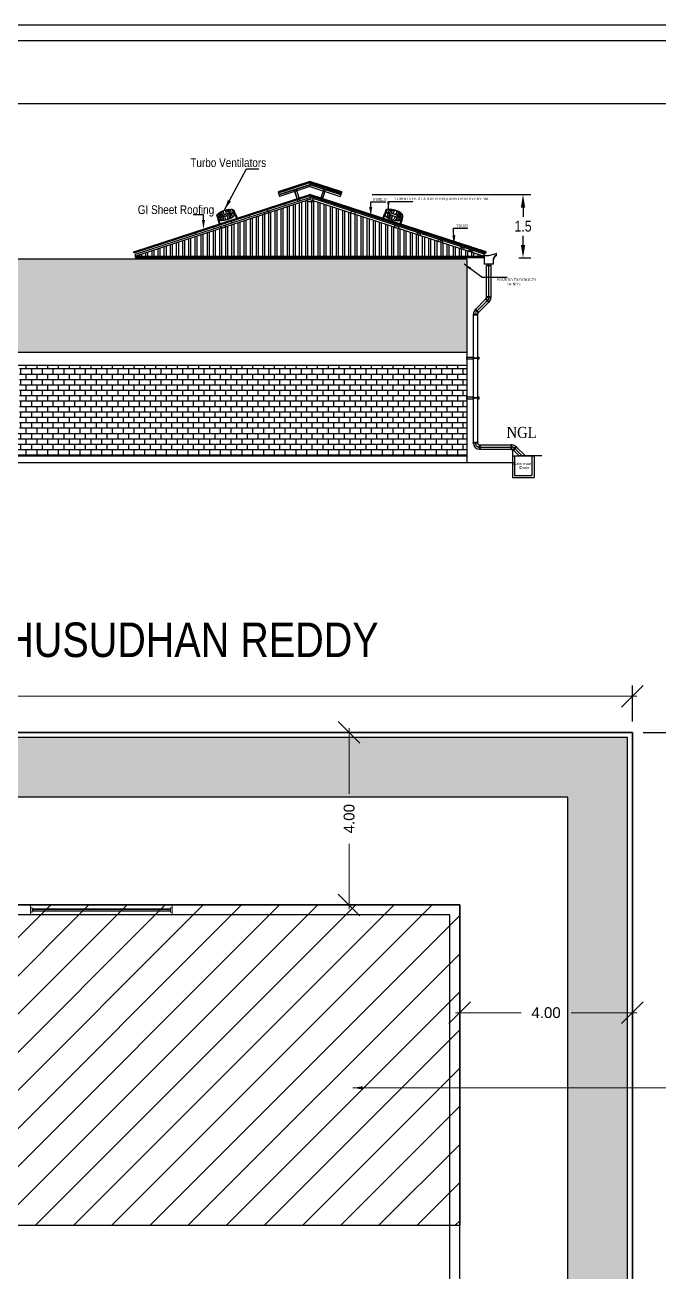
# Model space of a CAD drawing. Header units: metres. Extents: x 25391 to 25818, y 51852 to 52034.
# Drawn here: x 25421.95 to 25436.64, y 51942.91 to 51971.82 of the extents above; entities that cross this region are included whole.
import ezdxf

# ---------------------------------------------------------------- set-up
doc = ezdxf.new("R2010")
doc.units = ezdxf.units.M
doc.header["$MEASUREMENT"] = 0
doc.linetypes.add('1', pattern=[0])
doc.linetypes.add('CENTER2', pattern=[28.575, 19.05, -3.175, 3.175, -3.175])
doc.layers.get('0').update_dxf_attribs({"true_color": 0xffffff})
doc.layers.add('__BN_BuildingPlan', color=52, linetype='Continuous', true_color=0xbdbd00)
for name, color, linetype in [('_Room', 72, 'Continuous'), ('CENTER', 1, 'CENTER2'), ('DIM', 4, 'Continuous'), ('h', 7, 'Continuous'), ('legend', 7, 'Continuous'), ('pipe', 8, 'Continuous')]:
    doc.layers.add(name, color=color, linetype=linetype)
doc.layers.add('TEXT', color=7, linetype='1', lineweight=13)
doc.layers.add('WINDOWS', color=1, linetype='Continuous', lineweight=15)
doc.styles.add('arial', font='ARIALN.TTF')
doc.styles.add('K', font='calibri.ttf')
doc.styles.add('PreDCRFont', font='arial.ttf', dxfattribs={"height": 0.25})
doc.styles.get("Standard").update_dxf_attribs({"font": 'swissc.ttf'})
doc.styles.add('STYLE2', font='GARA.TTF', dxfattribs={"width": 1.1, "height": 7.5})
doc.dimstyles.new('asn', dxfattribs={"dimscale": 0.5, "dimtxt": 1, "dimasz": 1, "dimexe": 0.1, "dimexo": 0.1, "dimgap": 0.09, "dimtad": 0, "dimtoh": 1, "dimzin": 0, "dimdsep": 46, "dimtxsty": 'arial', "dimcen": 0.09, "dimadec": 0, "dimazin": 0, "dimtfac": 1, "dimtofl": 0, "dimtmove": 2, "dimatfit": 3, "dimfxl": 1, "dimfxlon": 1, "dimtolj": 1, "dimtzin": 0, "dimarcsym": 0})
doc.dimstyles.new('PDCR-PLOT-INT', dxfattribs={"dimtxt": 0.25, "dimasz": 0.23, "dimexe": 0.25, "dimexo": 0.25, "dimgap": 0.25, "dimtad": 0, "dimzin": 0, "dimdsep": 46, "dimtxsty": 'PreDCRFont', "dimblk": 'OBLIQUE', "dimcen": 0.5, "dimdle": 0.1, "dimadec": 0, "dimazin": 0, "dimtfac": 1, "dimtix": 1, "dimtofl": 0, "dimtmove": 1, "dimatfit": 1, "dimfxl": 1, "dimtolj": 1, "dimtzin": 0, "dimlwd": 15, "dimarcsym": 0})
doc.dimstyles.get("Standard").update_dxf_attribs({"dimtxt": 0.18, "dimasz": 0.18, "dimexe": 0.18, "dimexo": 0.0625, "dimgap": 0.09, "dimtad": 0, "dimtih": 1, "dimtoh": 1, "dimzin": 0, "dimdsep": 46, "dimtxsty": 'Standard', "dimcen": 0.09, "dimadec": 0, "dimazin": 0, "dimtfac": 1, "dimtofl": 0, "dimtmove": 0, "dimatfit": 3, "dimfxl": 1, "dimtolj": 1, "dimtzin": 0, "dimarcsym": 0})
doc.dimstyles.new('STANDARD$0', dxfattribs={"dimscale": 0, "dimtxt": 1, "dimasz": 2.5, "dimexe": 1, "dimexo": 1, "dimgap": 1, "dimtad": 1, "dimdec": 4, "dimzin": 0, "dimdsep": 46, "dimtxsty": 'K', "dimcen": 10, "dimclrd": 7, "dimclre": 7, "dimclrt": 256, "dimadec": 0, "dimazin": 0, "dimtfac": 1, "dimtdec": 4, "dimtofl": 0, "dimtmove": 2, "dimatfit": 3, "dimfxl": 1, "dimtolj": 2, "dimtzin": 0, "dimarcsym": 0})
pattern_1 = [(0, (102.10251, 5.72815), (0, 0.125), []), (90, (102.1025, 5.72815), (-0.25, 2e-17), [0.125, -0.125]), (90, (102.2275, 5.72815), (-0.25, 2e-17), [-0.125, 0.125])]

# ---------------------------------------------------------------- blocks, each defined once
blk = doc.blocks.new('_Oblique')
at = {"color": 0, "linetype": 'ByBlock', "lineweight": -2}
blk.add_line((-0.5, -0.5), (0.5, 0.5), dxfattribs=at)
blk = doc.blocks.new('*D20')
at = {"color": 0, "lineweight": -2, "ltscale": 2, "transparency": 16777216}
for p, q in [((25429.413, 51955.422), (25429.207, 51955.422)), ((25429.413, 51951.422), (25429.207, 51951.422))]:
    blk.add_line(p, q, dxfattribs=at)
at = {"color": 0, "lineweight": 15, "ltscale": 2, "transparency": 16777216}
for p, q in [((25429.457, 51955.522), (25429.457, 51954.002)), ((25429.457, 51951.322), (25429.457, 51952.843))]:
    blk.add_line(p, q, dxfattribs=at)
at = {"layer": 'Defpoints', "color": 0, "ltscale": 2, "transparency": 16777216}
for p in [(25429.457, 51955.422), (25429.663, 51955.422), (25429.663, 51951.422)]:
    blk.add_point(p, dxfattribs=at)
at = {"color": 0, "lineweight": 15, "ltscale": 2, "transparency": 16777216, "xscale": 0.5, "yscale": 0.5, "zscale": 0.5}
for p, rotation in [((25429.457, 51955.422), 90), ((25429.457, 51951.422), 270)]:
    blk.add_blockref('_Oblique', p, dxfattribs=dict(at, rotation=rotation))
at = {"color": 0, "ltscale": 2, "transparency": 16777216, "insert": (25429.457, 51953.422), "char_height": 0.25, "attachment_point": 5, "rotation": 90, "style": 'PreDCRFont'}
blk.add_mtext('\\A1;4.00', dxfattribs=at)
blk = doc.blocks.new('*D21')
at = {"color": 0, "lineweight": -2, "ltscale": 2, "transparency": 16777216}
for p, q in [((25432.02, 51949.134), (25432.02, 51949.175)), ((25436.02, 51949.134), (25436.02, 51949.175))]:
    blk.add_line(p, q, dxfattribs=at)
at = {"color": 0, "lineweight": 15, "ltscale": 2, "transparency": 16777216}
for p, q in [((25431.92, 51948.925), (25433.441, 51948.925)), ((25436.12, 51948.925), (25434.6, 51948.925))]:
    blk.add_line(p, q, dxfattribs=at)
at = {"layer": 'Defpoints', "color": 0, "ltscale": 2, "transparency": 16777216}
for p in [(25432.02, 51948.884), (25436.02, 51948.925), (25436.02, 51948.884)]:
    blk.add_point(p, dxfattribs=at)
at = {"color": 0, "lineweight": 15, "ltscale": 2, "transparency": 16777216, "xscale": 0.5, "yscale": 0.5, "zscale": 0.5, "rotation": 180}
blk.add_blockref('_Oblique', (25432.02, 51948.925), dxfattribs=at)
at = {"color": 0, "lineweight": 15, "ltscale": 2, "transparency": 16777216, "xscale": 0.5, "yscale": 0.5, "zscale": 0.5}
blk.add_blockref('_Oblique', (25436.02, 51948.925), dxfattribs=at)
at = {"color": 0, "ltscale": 2, "transparency": 16777216, "insert": (25434.02, 51948.925), "char_height": 0.25, "attachment_point": 5, "style": 'PreDCRFont'}
blk.add_mtext('\\A1;4.00', dxfattribs=at)
blk = doc.blocks.new('*D23')
at = {"color": 0, "lineweight": -2, "ltscale": 2, "transparency": 16777216}
for p, q in [((25436.27, 51955.422), (25437.918, 51955.422)), ((25436.27, 51864.022), (25437.918, 51864.022))]:
    blk.add_line(p, q, dxfattribs=at)
at = {"color": 0, "lineweight": 15, "ltscale": 2, "transparency": 16777216}
for p, q in [((25437.668, 51955.522), (25437.668, 51910.394)), ((25437.668, 51863.922), (25437.668, 51909.051))]:
    blk.add_line(p, q, dxfattribs=at)
at = {"layer": 'Defpoints', "color": 0, "ltscale": 2, "transparency": 16777216}
for p in [(25436.02, 51955.422), (25437.668, 51955.422), (25436.02, 51864.022)]:
    blk.add_point(p, dxfattribs=at)
at = {"color": 0, "lineweight": 15, "ltscale": 2, "transparency": 16777216, "xscale": 0.5, "yscale": 0.5, "zscale": 0.5}
for p, rotation in [((25437.668, 51955.422), 90), ((25437.668, 51864.022), 270)]:
    blk.add_blockref('_Oblique', p, dxfattribs=dict(at, rotation=rotation))
at = {"color": 0, "ltscale": 2, "transparency": 16777216, "insert": (25437.668, 51909.722), "char_height": 0.25, "attachment_point": 5, "rotation": 90, "style": 'PreDCRFont'}
blk.add_mtext('\\A1;91.40', dxfattribs=at)
blk = doc.blocks.new('*D24')
at = {"color": 0, "lineweight": -2, "ltscale": 2, "transparency": 16777216}
for p, q in [((25405.54, 51955.672), (25405.54, 51956.51)), ((25436.02, 51955.672), (25436.02, 51956.51))]:
    blk.add_line(p, q, dxfattribs=at)
at = {"color": 0, "lineweight": 15, "ltscale": 2, "transparency": 16777216}
for p, q in [((25405.44, 51956.26), (25420.108, 51956.26)), ((25436.12, 51956.26), (25421.452, 51956.26))]:
    blk.add_line(p, q, dxfattribs=at)
at = {"layer": 'Defpoints', "color": 0, "ltscale": 2, "transparency": 16777216}
for p in [(25405.54, 51956.26), (25405.54, 51955.422), (25436.02, 51955.422)]:
    blk.add_point(p, dxfattribs=at)
at = {"color": 0, "lineweight": 15, "ltscale": 2, "transparency": 16777216, "xscale": 0.5, "yscale": 0.5, "zscale": 0.5, "rotation": 180}
blk.add_blockref('_Oblique', (25405.54, 51956.26), dxfattribs=at)
at = {"color": 0, "lineweight": 15, "ltscale": 2, "transparency": 16777216, "xscale": 0.5, "yscale": 0.5, "zscale": 0.5}
blk.add_blockref('_Oblique', (25436.02, 51956.26), dxfattribs=at)
at = {"color": 0, "ltscale": 2, "transparency": 16777216, "insert": (25420.78, 51956.26), "char_height": 0.25, "attachment_point": 5, "style": 'PreDCRFont'}
blk.add_mtext('\\A1;30.48', dxfattribs=at)
blk = doc.blocks.new('A$C6EE64318')
at = {"layer": 'TEXT', "color": 142, "lineweight": -3, "ltscale": 0.1}
for points in [[(-9300, -2917), (0, 105), (0, 0), (-9300, -3022)], [(9300, -2917), (0, 105), (0, 0), (9300, -3022)]]:
    blk.add_lwpolyline(points, close=True, dxfattribs=at)
for points in [[(-9300, -2923), (0, 99)], [(9300, -2923), (0, 99)]]:
    blk.add_lwpolyline(points, dxfattribs=at)
blk = doc.blocks.new('A$C4118134A')
for points in [[(0, 0), (30, 95), (-17, 110), (-17, 109, 0.414214), (-15, 104), (15, 91, -0.354119), (21, 80), (1, 19, -0.414214), (-10, 13), (-42, 19, 0.354119), (-47, 16), (-48, 15)], [(0, 0), (30, 95), (78, 80), (78, 79, -0.414214), (72, 76), (41, 83, 0.354119), (29, 77), (10, 16, 0.414214), (16, 4), (45, -9, -0.354119), (48, -14), (48, -15)]]:
    blk.add_lwpolyline(points, format="xyb", close=True)
blk = doc.blocks.new('*D40')
at = {"color": 0, "lineweight": -2, "transparency": 16777216}
for p, q in [((25429.988, 51967.887), (25433.666, 51967.887)), ((25433.486, 51967.587), (25433.486, 51967.371)), ((25433.486, 51966.718), (25433.486, 51966.934)), ((25433.389, 51966.418), (25433.666, 51966.418))]:
    blk.add_line(p, q, dxfattribs=at)
at = {"color": 0, "transparency": 16777216}
for points in [[(25433.436, 51967.587), (25433.536, 51967.587), (25433.486, 51967.887)], [(25433.436, 51966.718), (25433.536, 51966.718), (25433.486, 51966.418)]]:
    blk.add_solid(points, dxfattribs=at)
at = {"layer": 'Defpoints', "color": 0, "transparency": 16777216}
for p in [(25429.925, 51967.887, -45.108), (25433.486, 51967.887), (25433.326, 51966.418, -45.108)]:
    blk.add_point(p, dxfattribs=at)
at = {"color": 0, "transparency": 16777216, "insert": (25433.486, 51967.152), "char_height": 0.25, "attachment_point": 5}
blk.add_mtext('\\A1;1.5', dxfattribs=at)
blk = doc.blocks.new('GRTS')
at = {"color": 240, "true_color": 0xed1f24}
for p, q in [((1877.96, 850.88), (1877.96, 850.48)), ((1879.74, 850.88), (1879.74, 850.48))]:
    blk.add_line(p, q, dxfattribs=at)
for centre, start, end in [((1878.35, 850.82), 136.2016, 216.2619), ((1878.35, 850.54), 143.7381, 223.7984), ((1878.51, 850.88), 138.0529, 216.2619), ((1878.51, 850.48), 143.7381, 221.9471), ((1878.66, 850.92), 138.6583, 216.2619), ((1878.66, 850.44), 143.7381, 221.3417), ((1878.81, 850.94), 139.0076, 216.2619), ((1878.81, 850.42), 143.7381, 220.9924), ((1878.99, 850.96), 139.2842, 216.2619), ((1878.99, 850.41), 143.7381, 220.7158), ((1878.63, 850.96), 323.7381, 41.1911), ((1878.63, 850.41), 318.8089, 36.2619), ((1878.81, 850.94), 323.7381, 43.7984), ((1878.81, 850.42), 316.2016, 36.2619), ((1878.96, 850.92), 323.7381, 43.7984), ((1878.96, 850.44), 316.2016, 36.2619), ((1879.12, 850.9), 323.7381, 43.7984), ((1879.12, 850.47), 316.2016, 36.2619), ((1879.33, 850.83), 323.7381, 43.7984), ((1879.33, 850.53), 316.2016, 36.2619)]:
    blk.add_arc(centre, 0.321, start, end, dxfattribs=at)
for centre in [(1878.85, 850.88), (1878.85, 850.48)]:
    blk.add_ellipse(centre, major_axis=(0.891, 0), ratio=0.322668, dxfattribs=at)

msp = doc.modelspace()

# ---------------------------------------------------------------- hatches: boundary and pattern name
h = msp.add_hatch()
h.set_pattern_fill('ANSI32', color=0, scale=0.38, angle=45)
h.set_pattern_definition([(90, (-14925.97942, -17028.88095), (-0.1425, 0), []), (90, (-14925.93192, -17028.83345), (-0.1425, 0), [])])
h.paths.add_polyline_path([(25426.49306, 51967.10284), (25426.59216, 51967.13504), (25427.50218, 51967.43193), (25427.50254, 51967.43083), (25427.60164, 51967.46304), (25428.4823, 51967.7516), (25428.4823, 51967.7359), (25428.49588, 51967.71771), (25428.54764, 51967.71771), (25428.59939, 51967.71771), (25428.61298, 51967.7359), (25428.61298, 51967.75178), (25429.4944, 51967.46539), (25429.49363, 51967.46304), (25429.59274, 51967.43083), (25430.50334, 51967.13575), (25430.50311, 51967.13504), (25430.60221, 51967.10284), (25431.02858, 51966.96486), (25431.02841, 51966.96436), (25431.10274, 51966.94021), (25431.51331, 51966.80752), (25431.5131, 51966.80687), (25431.6122, 51966.77467), (25432.03832, 51966.63736), (25432.03798, 51966.63633), (25432.11231, 51966.61218), (25432.23131, 51966.57416), (25432.23112, 51966.57357), (25432.30545, 51966.54942), (25432.58554, 51966.46102), (25424.50973, 51966.46102), (25424.78906, 51966.55178), (25424.78982, 51966.54942), (25424.86415, 51966.57357), (25425.48294, 51966.77507), (25425.48307, 51966.77467), (25425.58217, 51966.80687), (25426.49282, 51967.10356)])
h = msp.add_hatch()
h.set_pattern_fill('BRICK', color=8, scale=0.5)
h.set_pattern_definition(pattern_1)
h.paths.add_polyline_path([(25418.90782, 51966.39763), (25411.20482, 51966.39763), (25411.20482, 51964.22821), (25418.90782, 51964.22821)])
h.paths.add_polyline_path([(25432.18482, 51966.39763), (25418.90782, 51966.39763), (25418.90782, 51964.22821), (25432.18482, 51964.22821)])
h = msp.add_hatch()
h.set_pattern_fill('BRICK', color=8, scale=0.5)
h.set_pattern_definition(pattern_1)
h.paths.add_polyline_path([(25432.18482, 51961.82821), (25432.18482, 51963.92821), (25421.82187, 51963.92821), (25421.82187, 51962.42821), (25418.54017, 51962.42821), (25418.54017, 51963.92821), (25415.12741, 51963.92821), (25415.12741, 51961.82821)])
at = {"ltscale": 2}
h = msp.add_hatch(dxfattribs=at)
h.set_pattern_fill('GRASS', color=256, scale=0.5)
h.set_pattern_definition([(90, (101.93812, 13.0772), (-0.3535533905, 0.3535533905), [0.09375, -0.6133567815]), (45, (101.9381, 13.0772), (-0.3535533906, 0.3535533906), [0.09375, -0.40625]), (135, (101.9381, 13.0772), (-0.3535533906, -0.3535533906), [0.09375, -0.40625])])
h.paths.add_polyline_path([(25407.15544, 51955.30734), (25407.15544, 51915.52869), (25408.54044, 51915.52901), (25408.54044, 51953.92234), (25434.52044, 51953.92234), (25434.52044, 51915.53511), (25435.90544, 51915.53543), (25435.90544, 51955.30734)])
h.paths.add_polyline_path([(25417.83324, 51954.43646), (25419.77635, 51954.43646), (25419.77635, 51954.77898), (25417.83324, 51954.77898)], flags=24)
at = {"layer": 'h', "ltscale": 2, "transparency": 33554687}
h = msp.add_hatch(dxfattribs=at)
h.set_pattern_fill('ANSI31', scale=5)
h.paths.add_polyline_path([(25411.04044, 51951.42234), (25432.02044, 51951.42234), (25432.02044, 51943.9936), (25411.04044, 51943.9936)])

# ---------------------------------------------------------------- linework, layer by layer
at = {"color": 11, "true_color": 0xf27172}
msp.add_line((25392.76661, 51969.99681), (25534.85041, 51969.99681), dxfattribs=at)
at = {"color": 0}
for p, q in [((25429.28556, 51967.94738), (25429.25202, 51967.84414)), ((25429.95782, 51967.49524), (25429.9617, 51967.71859)), ((25429.9617, 51967.71859), (25430.30844, 51967.71859)), ((25426.08634, 51967.414), (25425.84772, 51967.414)), ((25426.08246, 51967.19066), (25426.08634, 51967.414)), ((25431.87708, 51967.1077), (25432.20167, 51967.1077)), ((25431.88451, 51966.83634), (25431.87708, 51967.1077)), ((25432.59145, 51966.47313), (25432.69145, 51966.47313)), ((25432.59145, 51966.27904), (25432.79145, 51966.27904)), ((25432.64243, 51966.27904), (25432.64592, 51966.2442)), ((25432.69145, 51966.47313), (25432.86188, 51966.52273)), ((25432.74183, 51966.27904), (25432.73835, 51966.2442)), ((25432.79145, 51966.35412), (25432.79145, 51966.27904))]:
    msp.add_line(p, q, dxfattribs=at)
at = {"color": 0, "lineweight": 40}
for p, q in [((25426.81592, 51967.43363), (25426.86081, 51967.31553)), ((25430.27936, 51967.43363), (25430.23446, 51967.31553)), ((25426.42063, 51967.3059), (25426.46552, 51967.1878)), ((25430.67464, 51967.3059), (25430.62975, 51967.1878))]:
    msp.add_line(p, q, dxfattribs=at)
at = {"ltscale": 2}
for p, q in [((25411.20482, 51966.39763), (25432.18482, 51966.39763)), ((25432.18482, 51966.39763), (25432.18482, 51961.67821)), ((25432.18482, 51964.22821), (25411.20482, 51964.22821)), ((25432.18482, 51963.92821), (25411.20482, 51963.92821)), ((25410.05362, 51961.67821), (25433.2418, 51961.67821)), ((25411.20482, 51961.82821), (25432.18482, 51961.82821))]:
    msp.add_line(p, q, dxfattribs=at)
at = {"color": 7, "ltscale": 2}
for p, q in [((25436.02044, 51955.42234), (25405.54044, 51955.42234)), ((25435.90544, 51955.30734), (25407.15544, 51955.30734)), ((25435.90544, 51870.23334), (25435.90544, 51955.30734)), ((25436.02044, 51864.02234), (25436.02044, 51955.42234)), ((25434.52044, 51953.92234), (25408.54044, 51953.92234)), ((25434.52044, 51871.61834), (25434.52044, 51953.92234)), ((25432.02044, 51951.42234), (25411.04044, 51951.42234)), ((25432.02044, 51877.61834), (25432.02044, 51951.42234)), ((25431.79044, 51951.19234), (25411.27044, 51951.19234)), ((25431.79044, 51900.34834), (25431.79044, 51951.19234))]:
    msp.add_line(p, q, dxfattribs=at)
at = {"color": 0}
for points in [[(25429.28556, 51967.94738), (25428.54764, 51968.18715), (25427.80971, 51967.94738), (25427.84325, 51967.84414)], [(25424.46631, 51966.56104), (25428.54764, 51967.88715)], [(25432.62896, 51966.53822), (25432.62896, 51966.56104), (25428.54764, 51967.88715)], [(25430.57744, 51967.14391), (25430.55574, 51967.14391)], [(25431.08218, 51966.97576), (25431.06047, 51966.97576)], [(25431.58692, 51966.81868), (25431.56521, 51966.81868)], [(25432.09166, 51966.6497), (25432.06995, 51966.6497)], [(25432.29582, 51966.57208), (25432.27684, 51966.59519)], [(25424.46631, 51966.53822), (25424.46631, 51966.56104)], [(25432.79736, 51966.35404), (25432.79736, 51966.27313), (25432.58554, 51966.27313)], [(25432.86188, 51966.52273), (25432.86188, 51966.48163)]]:
    msp.add_lwpolyline(points, dxfattribs=at)
at = {"color": 0, "lineweight": 40}
for points in [[(25428.54764, 51968.16432), (25427.81642, 51967.92673)], [(25428.54764, 51968.16432), (25429.27886, 51967.92673)], [(25428.54764, 51967.86432), (25424.46631, 51966.53822)], [(25428.54764, 51967.86432), (25432.62896, 51966.53822)]]:
    msp.add_lwpolyline(points, dxfattribs=at)
at = {"color": 7, "ltscale": 2}
for points in [[(25405.54044, 51955.42234), (25436.02044, 51955.42234), (25436.02044, 51864.02234), (25405.54044, 51864.02234)], [(25411.04044, 51951.42234), (25432.02044, 51951.42234), (25432.02044, 51943.9936), (25411.04044, 51943.9936)]]:
    msp.add_lwpolyline(points, close=True, dxfattribs=at)
at = {"color": 0}
msp.add_arc((25432.95167, 51966.34883), 0.16031, 124.0671, 178.110257, dxfattribs=at)
for points in [[(25429.99265, 51967.59974), (25429.92299, 51967.59974), (25429.95782, 51967.39075)], [(25426.11729, 51967.29515), (25426.04762, 51967.29515), (25426.08246, 51967.08616)], [(25431.91934, 51966.94084), (25431.84968, 51966.94084), (25431.88451, 51966.73185)]]:
    msp.add_solid(points, dxfattribs=at)
at = {"layer": '__BN_BuildingPlan'}
for p, q in [((25390.93849, 51971.81852), (25535.20898, 51971.81852)), ((25391.32186, 51971.46068), (25534.85041, 51971.46068))]:
    msp.add_line(p, q, dxfattribs=at)
at = {"layer": 'CENTER', "color": 0, "ltscale": 750}
for p, q in [((25432.69213, 51965.46253, 0.19882), (25432.69213, 51966.29193, 0.63918)), ((25432.38482, 51965.15522), (25432.69199, 51965.46239)), ((25432.48919, 51962.03321), (25433.21182, 51962.03321)), ((25433.28528, 51962.01132, -0.73437), (25433.46839, 51961.82821, -0.60906)), ((25433.925, 51961.82821), (25433.38045, 51961.82821, 0.31959))]:
    msp.add_line(p, q, dxfattribs=at)
for centre, start, end in [((25432.47449, 51962.12301, 0.31959), 180, 270), ((25433.22653, 51961.94342), 45, 90)]:
    msp.add_arc(centre, 0.0898, start, end, dxfattribs=at)
at = {"layer": 'DIM', "color": 0}
for p, q in [((25432.60587, 51966.55923), (25432.55291, 51966.56857)), ((25432.54191, 51966.56086), (25432.5393, 51966.54609)), ((25432.5393, 51966.54609), (25432.54374, 51966.54531)), ((25432.54374, 51966.54531), (25432.54634, 51966.56008)), ((25432.55213, 51966.56414), (25432.60137, 51966.55545)), ((25432.58554, 51966.53548), (25432.58554, 51966.27313)), ((25432.59004, 51966.27763), (25432.59004, 51966.53926)), ((25432.79286, 51966.27763), (25432.59004, 51966.27763)), ((25432.79286, 51966.35412), (25432.79286, 51966.27763)), ((25432.86778, 51966.52313), (25432.86328, 51966.52313)), ((25432.86328, 51966.52313), (25432.86328, 51966.48088)), ((25432.86778, 51966.47845), (25432.86778, 51966.52313))]:
    msp.add_line(p, q, dxfattribs=at)
for centre, radius, start, end in [((25432.55127, 51966.55921), 0.0095, 80, 170), ((25432.55127, 51966.55921), 0.005, 80, 170), ((25432.95163, 51966.34886), 0.15886, 123.789143, 178.101649), ((25432.95163, 51966.34886), 0.15436, 122.901607, 178.101649)]:
    msp.add_arc(centre, radius, start, end, dxfattribs=at)
at = {"layer": 'pipe', "color": 0}
for p, q in [((25432.61654, 51965.46444, 0.84691), (25432.69469, 51965.38633, 0.84691)), ((25432.63713, 51965.51415, 0.17577), (25432.74713, 51965.51415, -0.17577)), ((25432.63713, 51965.49944, 0.52732), (25432.74713, 51965.49944, 0.52732)), ((25432.46042, 51965.1527, 0.67114), (25432.38227, 51965.23081, 0.67114)), ((25432.43982, 51965.1177, 0.35155), (25432.32982, 51965.1177, 0.35155)), ((25432.43982, 51965.10299), (25432.32982, 51965.10299, -0.35155)), ((25432.32855, 51964.10134), (25432.4411, 51964.10134)), ((25432.4411, 51964.0888), (25432.32855, 51964.0888)), ((25432.32855, 51963.18032), (25432.4411, 51963.18032)), ((25432.4411, 51963.16778), (25432.32855, 51963.16778)), ((25432.4397, 51962.13772), (25432.3297, 51962.13772, -0.35155)), ((25432.4397, 51962.12301, 0.35155), (25432.3297, 51962.12301, 0.35155)), ((25432.48917, 51961.97821, -0.03196), (25432.4892, 51962.08821, 0.31959)), ((25432.4892, 51962.08821, 0.67114), (25432.48917, 51961.97821, 0.31959)), ((25432.48917, 51961.98321, 0.31959), (25433.21182, 51961.98321)), ((25432.4892, 51962.08321), (25433.21182, 51962.08321)), ((25433.21182, 51961.97821, -0.31959), (25433.21182, 51962.08821, -0.67114)), ((25433.22653, 51961.97821, 0.03196), (25433.22653, 51962.08821, 0.03196)), ((25433.2418, 51961.97821), (25433.2418, 51961.32821)), ((25433.26154, 51961.95762, 0.35155), (25433.33964, 51962.03577, 0.35155)), ((25433.2418, 51961.82821), (25433.7418, 51961.82821)), ((25433.2918, 51961.82821), (25433.2918, 51961.37821)), ((25433.6918, 51961.82821), (25433.6918, 51961.37821)), ((25433.7418, 51961.82821), (25433.7418, 51961.32821)), ((25433.2918, 51961.37821), (25433.6918, 51961.37821)), ((25433.2418, 51961.32821), (25433.7418, 51961.32821))]:
    msp.add_line(p, q, dxfattribs=at)
for points in [[(25432.64213, 51965.51415), (25432.64213, 51966.2442), (25432.74213, 51966.2442), (25432.74213, 51965.51415)], [(25432.33482, 51964.0888), (25432.33482, 51964.07007), (25432.18482, 51964.07007), (25432.18482, 51964.12007), (25432.33482, 51964.12007), (25432.33482, 51964.10134)], [(25432.43482, 51964.10134), (25432.43482, 51964.12007), (25432.46482, 51964.12007), (25432.46482, 51964.07007), (25432.43482, 51964.07007), (25432.43482, 51964.0888)], [(25432.33482, 51963.16778), (25432.33482, 51963.14905), (25432.18482, 51963.14905), (25432.18482, 51963.19905), (25432.33482, 51963.19905), (25432.33482, 51963.18032)], [(25432.43482, 51963.18032), (25432.43482, 51963.19905), (25432.46482, 51963.19905), (25432.46482, 51963.14905), (25432.43482, 51963.14905), (25432.43482, 51963.16778)]]:
    msp.add_lwpolyline(points, dxfattribs=at)
for points, elevation in [([(25432.38613, 51965.22695), (25432.62008, 51965.4609)], 0.84691), ([(25432.69081, 51965.39021), (25432.45686, 51965.15626)], 0.84691), ([(25432.33482, 51962.11704), (25432.33482, 51965.10231)], 0.31959), ([(25432.43482, 51965.10231), (25432.43482, 51962.11983)], 0.31959), ([(25433.26507, 51961.96116), (25433.39801, 51961.82821)], -0.02304), ([(25433.53943, 51961.82821), (25433.33576, 51962.03189)], -0.02304)]:
    msp.add_lwpolyline(points, dxfattribs=dict(at, elevation=elevation))
for points, elevation in [([(25432.62694, 51965.47484), (25432.61654, 51965.46444), (25432.69469, 51965.38633), (25432.70472, 51965.39706)], 0.49536), ([(25432.63713, 51965.51415), (25432.63713, 51965.49944), (25432.74713, 51965.49944), (25432.74713, 51965.51415)], 0.17577), ([(25432.45002, 51965.1423), (25432.46042, 51965.1527), (25432.38227, 51965.23081), (25432.37223, 51965.22008)], 0.31959), ([(25432.47449, 51962.08821), (25432.4892, 51962.08821), (25432.48917, 51961.97821), (25432.47449, 51961.97821)], 0.31959), ([(25433.21182, 51961.97821), (25433.22653, 51961.97821), (25433.22653, 51962.08821), (25433.21182, 51962.08821)], -0.31959)]:
    msp.add_lwpolyline(points, close=True, dxfattribs=dict(at, elevation=elevation))
for points in [[(25432.43982, 51965.10299), (25432.43982, 51965.1177), (25432.32982, 51965.1177), (25432.32982, 51965.10299)], [(25432.4397, 51962.13772), (25432.4397, 51962.12301), (25432.3297, 51962.12301), (25432.3297, 51962.13772)], [(25433.25113, 51961.96802), (25433.26154, 51961.95762), (25433.33964, 51962.03577), (25433.32892, 51962.0458)]]:
    msp.add_lwpolyline(points, close=True, dxfattribs=at)
for centre, radius, start, end in [((25432.60234, 51965.49944, 0.49536), 0.0398, 315, 0), ((25432.60234, 51965.49944, 0.49536), 0.1398, 315, 0), ((25432.47462, 51965.1177, 0.31959), 0.1398, 135, 180), ((25432.47462, 51965.1177, 0.31959), 0.0398, 135, 180), ((25432.32855, 51964.09507), 0.00627, 90, 270), ((25432.4411, 51964.09507), 0.00627, 270, 90), ((25432.32855, 51963.17405), 0.00627, 90, 270), ((25432.4411, 51963.17405), 0.00627, 270, 90), ((25432.47449, 51962.12301, 0.31959), 0.1398, 180, 270), ((25432.47449, 51962.12301, 0.31959), 0.0398, 180, 270), ((25433.22653, 51961.94342), 0.1398, 45, 90), ((25433.22653, 51961.94342), 0.0398, 45, 90)]:
    msp.add_arc(centre, radius, start, end, dxfattribs=at)
at = {"layer": 'TEXT', "color": 0, "lineweight": -3, "ltscale": 0.1}
for points in [[(25427.82983, 51967.88544), (25428.54764, 51968.11867), (25428.54764, 51968.07301), (25427.84325, 51967.84414)], [(25427.8306, 51967.88308), (25428.54764, 51968.11606)], [(25428.22703, 51968.01189), (25428.31443, 51967.74289)], [(25429.26544, 51967.88544), (25428.54764, 51968.11867)], [(25429.26467, 51967.88308), (25428.54764, 51968.11606)], [(25428.54764, 51968.07301), (25429.25202, 51967.84414)], [(25428.86824, 51968.01189), (25428.78084, 51967.74289)], [(25428.27314, 51967.72948), (25428.18574, 51967.99847)], [(25428.2755, 51967.73024), (25428.18809, 51967.99924)], [(25428.4823, 51967.79483), (25428.4823, 51967.7359), (25428.49588, 51967.71771)], [(25428.61298, 51967.79483), (25428.61298, 51967.7359), (25428.59939, 51967.71771), (25428.49588, 51967.71771)], [(25428.81978, 51967.73024), (25428.90718, 51967.99924)], [(25428.82213, 51967.72948), (25428.90953, 51967.99847)], [(25424.50973, 51966.4176), (25424.50973, 51966.46102), (25432.58554, 51966.46102), (25432.58554, 51966.4176), (25424.50973, 51966.4176)], [(25432.58554, 51966.4202), (25424.50973, 51966.4202)]]:
    msp.add_lwpolyline(points, dxfattribs=at)
for points in [[(25427.48912, 51967.47213), (25427.58822, 51967.50433), (25427.60164, 51967.46304), (25427.50254, 51967.43083)], [(25429.60615, 51967.47213), (25429.50705, 51967.50433), (25429.49363, 51967.46304), (25429.59274, 51967.43083)], [(25426.47964, 51967.14413), (25426.57875, 51967.17633), (25426.59216, 51967.13504), (25426.49306, 51967.10284)], [(25430.61563, 51967.14413), (25430.51653, 51967.17633), (25430.50311, 51967.13504), (25430.60221, 51967.10284)], [(25431.11616, 51966.9815), (25431.04183, 51967.00565), (25431.02841, 51966.96436), (25431.10274, 51966.94021)], [(25431.62562, 51966.81596), (25431.52652, 51966.84816), (25431.5131, 51966.80687), (25431.6122, 51966.77467)], [(25432.12573, 51966.65347), (25432.0514, 51966.67762), (25432.03798, 51966.63633), (25432.11231, 51966.61218)], [(25432.31887, 51966.59071), (25432.24454, 51966.61487), (25432.23112, 51966.57357), (25432.30545, 51966.54942)]]:
    msp.add_lwpolyline(points, close=True, dxfattribs=at)
at = {"layer": 'WINDOWS', "color": 252}
msp.add_line((25425.28997, 51951.30734), (25422.13605, 51951.30657), dxfattribs=at)
at = {"layer": 'WINDOWS'}
msp.add_lwpolyline([(25425.35385, 51951.42233), (25425.35385, 51951.19234), (25422.07216, 51951.19233), (25422.07215, 51951.42233)], close=True, dxfattribs=at)
at = {"layer": 'WINDOWS', "color": 252}
for points in [[(25422.07216, 51951.35769), (25422.07216, 51951.25546), (25422.1105, 51951.25546), (25422.1105, 51951.35769)], [(25425.35385, 51951.35845), (25425.35385, 51951.25623), (25425.31552, 51951.25623), (25425.31552, 51951.35845)]]:
    msp.add_lwpolyline(points, close=True, dxfattribs=at)
for points in [[(25422.1105, 51951.33213), (25425.31552, 51951.3329)], [(25422.1105, 51951.28102), (25425.31552, 51951.28179)], [(25422.13605, 51951.28102), (25422.13605, 51951.33213)], [(25425.28997, 51951.28179), (25425.28997, 51951.3329)]]:
    msp.add_lwpolyline(points, dxfattribs=at)

# ---------------------------------------------------------------- block references
at = {"color": 0, "yscale": 0.2332729217050742, "zscale": 0.2332729217050742}
for p, xscale, rotation in [((25070.56674, 51643.82439), 0.2332729217050742, 17.90715649156085), ((25786.52854, 51643.82439), -0.2332729217050742, 342.0928435084391)]:
    msp.add_blockref('GRTS', p, dxfattribs=dict(at, xscale=xscale, rotation=rotation))
at = {"layer": 'TEXT', "color": 0, "lineweight": -3, "ltscale": 0.1, "xscale": 0.0004341836610984672, "yscale": 0.0004341836610984672, "zscale": 0.0004341836610984672}
msp.add_blockref('A$C6EE64318', (25428.54764, 51967.77301), dxfattribs=at)
at = {"layer": 'TEXT', "color": 0, "lineweight": -3, "ltscale": 0.1, "yscale": 0.0004341836610984669, "zscale": 0.0004341836610984669}
for p, xscale, rotation in [((25427.97837, 51967.9337), -0.0004341836610984669, 0.2553283756931091), ((25429.11691, 51967.9337), 0.0004341836610984669, 359.7446716243069), ((25427.56543, 51967.49953), -0.0004341836610984669, 0.2553283756931091), ((25427.97837, 51967.6337), -0.0004341836610984669, 0.2553283756931091), ((25429.11691, 51967.6337), 0.0004341836610984669, 359.7446716243069), ((25429.52984, 51967.49953), 0.0004341836610984669, 359.7446716243069), ((25426.32663, 51967.09702), -0.0004341836610984669, 0.2553283756931091), ((25426.73957, 51967.23119), -0.0004341836610984669, 0.2553283756931091), ((25427.1525, 51967.36536), -0.0004341836610984669, 0.2553283756931091), ((25429.94277, 51967.36536), 0.0004341836610984669, 359.7446716243069), ((25430.3557, 51967.23119), 0.0004341836610984669, 359.7446716243069), ((25430.76864, 51967.09702), 0.0004341836610984669, 359.7446716243069), ((25425.9137, 51966.96285), -0.0004341836610984669, 0.2553283756931091), ((25431.18157, 51966.96285), 0.0004341836610984669, 359.7446716243069), ((25431.5945, 51966.82868), 0.0004341836610984669, 359.7446716243069), ((25432.00744, 51966.69451), 0.0004341836610984669, 359.7446716243069), ((25432.56251, 51966.51415), 0.0004341836610984669, 359.7446716243069)]:
    msp.add_blockref('A$C4118134A', p, dxfattribs=dict(at, xscale=xscale, rotation=rotation))

# ---------------------------------------------------------------- texts
at = {"color": 0, "style": 'arial'}
for s, p in [('Turbo Ventilators', (25425.77775, 51968.52532)), ('GI Sheet Roofing ', (25424.56071, 51967.43691))]:
    msp.add_text(s, height=0.2014976, dxfattribs=at).set_placement(p)
at = {"layer": '_Room', "color": 0, "insert": (25415.99325, 51957.96862), "char_height": 0.8, "attachment_point": 1}
msp.add_mtext_dynamic_manual_height_columns('RAMIDI MADHUSUDHAN REDDY', width=14.2268401, gutter_width=1.41042, heights=[0], dxfattribs=at)
at = {"layer": 'legend', "color": 0, "lineweight": 0, "style": 'STYLE2'}
for s, height, p in [('PURLIN ', 0.059828, (25430.01803, 51967.74768)), ('TURBO VENTILATOR IS REQUIRED FOR EVERY 3M.', 0.0598275, (25430.5065, 51967.75891)), ('TRUSS ', 0.059828, (25431.9373, 51967.1287)), ('FOUNDATION BOLTS', 0.0598275, (25432.87776, 51965.88371)), ("04 NO's", 0.059828, (25433.12827, 51965.78176)), ('NGL', 0.256501, (25433.102, 51962.24584)), ('Rain water', 0.067443, (25433.26051, 51961.61994)), ('Drain', 0.067443, (25433.40014, 51961.52683))]:
    msp.add_text(s, height=height, dxfattribs=at).set_placement(p)

# ---------------------------------------------------------------- dimensions: what is measured, and where the dimension line sits
at = {"color": 0}
dim = msp.add_linear_dim(base=(25433.48559, 51967.88715), p1=(25433.32624, 51966.4176, -45.10801), p2=(25429.92535, 51967.88715, -45.10801), angle=90, dimstyle='STANDARD$0', override={"dimscale": 1, "dimtxt": 0.25, "dimasz": 0.3, "dimexe": 0.18, "dimexo": 0.0625, "dimgap": 0.09, "dimtad": 0, "dimtih": 1, "dimdec": 1, "dimtxsty": 'Standard', "dimcen": 0.09, "dimclrd": 0, "dimclre": 0, "dimclrt": 0, "dimtdec": 3, "dimtolj": 1}, dxfattribs=at)
dim.commit()
dim.dimension.update_dxf_attribs({"geometry": '*D40', "text_midpoint": (25433.48559, 51967.15237)})
at = {"color": 7, "ltscale": 2}
for base, p1, p2, picture, middle in [((25405.54044, 51956.26049), (25436.02044, 51955.42234), (25405.54044, 51955.42234), '*D24', (25420.78044, 51956.26049)), ((25436.02044, 51948.92493), (25432.02044, 51948.88383), (25436.02044, 51948.88383), '*D21', (25434.02044, 51948.92493))]:
    dim = msp.add_linear_dim(base=base, p1=p1, p2=p2, dimstyle='PDCR-PLOT-INT', override={"dimtxt": 0.9, "dimasz": 0.5}, dxfattribs=at)
    dim.commit()
    dim.dimension.update_dxf_attribs({"geometry": picture, "text_midpoint": middle})
for base, p1, p2, picture, middle in [((25429.4572, 51955.42234), (25429.66284, 51951.42234), (25429.66284, 51955.42234), '*D20', (25429.4572, 51953.42234)), ((25437.66751, 51955.42234), (25436.02044, 51864.02234), (25436.02044, 51955.42234), '*D23', (25437.66751, 51909.72234))]:
    dim = msp.add_linear_dim(base=base, p1=p1, p2=p2, angle=90, dimstyle='PDCR-PLOT-INT', override={"dimtxt": 0.9, "dimasz": 0.5}, dxfattribs=at)
    dim.commit()
    dim.dimension.update_dxf_attribs({"geometry": picture, "text_midpoint": middle})

# ---------------------------------------------------------------- leaders
at = {"color": 0}
for points, dimstyle, override in [([(25426.56908, 51967.53397), (25427.07862, 51968.48136), (25427.36768, 51968.48136)], 'asn', {"dimscale": 0.4, "dimasz": 0.6, "dimexe": 0.01, "dimexo": 0.01, "dimgap": 0.05, "dimdec": 2}), ([(25430.36681, 51967.54203), (25430.36681, 51967.72981), (25430.93202, 51967.72981)], 'Standard', {"dimgap": 0.09, "dimtad": 0}), ([(25432.12082, 51966.27864), (25432.54267, 51965.96931), (25433.11909, 51965.96931)], 'Standard', {"dimgap": 0.09, "dimtad": 0})]:
    msp.add_leader(points, dimstyle=dimstyle, override=override, dxfattribs=at)
at = {"color": 7, "ltscale": 2}
msp.add_leader([(25429.54331, 51947.18426), (25439.79112, 51947.18426)], dimstyle='PDCR-PLOT-INT', override={"dimgap": 0.25, "dimtad": 0}, dxfattribs=at)

doc.saveas('drawing.dxf')
